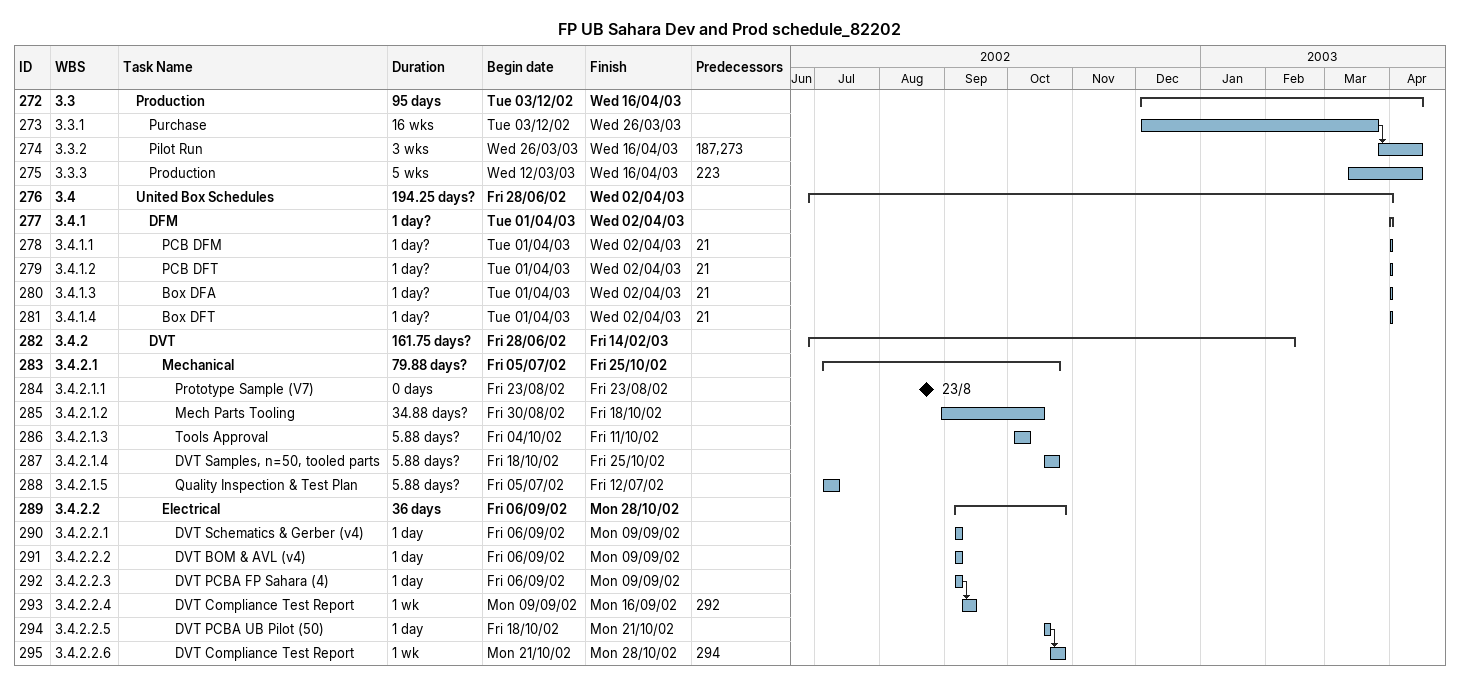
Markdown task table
FP UB Sahara Dev and Prod schedule_82202

| ID | WBS | Task | Duration | Start | Finish | Predecessors |
|---|---|---|---|---|---|---|
| 272 | 3.3 | **Production** | 95d | 2002-12-03 | 2003-04-16 |  |
| 273 | 3.3.1 | Purchase | 16w | 2002-12-03 | 2003-03-26 |  |
| 274 | 3.3.2 | Pilot Run | 3w | 2003-03-26 | 2003-04-16 | 187, 273 |
| 275 | 3.3.3 | Production | 5w | 2003-03-12 | 2003-04-16 | 223 |
| 276 | 3.4 | **United Box Schedules** | 194.25d? | 2002-06-28 | 2003-04-02 |  |
| 277 | 3.4.1 | **DFM** | 1d? | 2003-04-01 | 2003-04-02 |  |
| 278 | 3.4.1.1 | PCB DFM | 1d? | 2003-04-01 | 2003-04-02 | 21 |
| 279 | 3.4.1.2 | PCB DFT | 1d? | 2003-04-01 | 2003-04-02 | 21 |
| 280 | 3.4.1.3 | Box DFA | 1d? | 2003-04-01 | 2003-04-02 | 21 |
| 281 | 3.4.1.4 | Box DFT | 1d? | 2003-04-01 | 2003-04-02 | 21 |
| 282 | 3.4.2 | **DVT** | 161.75d? | 2002-06-28 | 2003-02-14 |  |
| 283 | 3.4.2.1 | **Mechanical** | 79.88d? | 2002-07-05 | 2002-10-25 |  |
| 284 | 3.4.2.1.1 | Prototype Sample (V7) | 0d | 2002-08-23 | 2002-08-23 |  |
| 285 | 3.4.2.1.2 | Mech Parts Tooling | 34.88d? | 2002-08-30 | 2002-10-18 |  |
| 286 | 3.4.2.1.3 | Tools Approval | 5.88d? | 2002-10-04 | 2002-10-11 |  |
| 287 | 3.4.2.1.4 | DVT Samples, n=50, tooled parts | 5.88d? | 2002-10-18 | 2002-10-25 |  |
| 288 | 3.4.2.1.5 | Quality Inspection & Test Plan | 5.88d? | 2002-07-05 | 2002-07-12 |  |
| 289 | 3.4.2.2 | **Electrical** | 36d | 2002-09-06 | 2002-10-28 |  |
| 290 | 3.4.2.2.1 | DVT Schematics & Gerber (v4) | 1d | 2002-09-06 | 2002-09-09 |  |
| 291 | 3.4.2.2.2 | DVT BOM & AVL (v4) | 1d | 2002-09-06 | 2002-09-09 |  |
| 292 | 3.4.2.2.3 | DVT PCBA FP Sahara (4) | 1d | 2002-09-06 | 2002-09-09 |  |
| 293 | 3.4.2.2.4 | DVT Compliance Test Report | 1w | 2002-09-09 | 2002-09-16 | 292 |
| 294 | 3.4.2.2.5 | DVT PCBA UB Pilot (50) | 1d | 2002-10-18 | 2002-10-21 |  |
| 295 | 3.4.2.2.6 | DVT Compliance Test Report | 1w | 2002-10-21 | 2002-10-28 | 294 |
